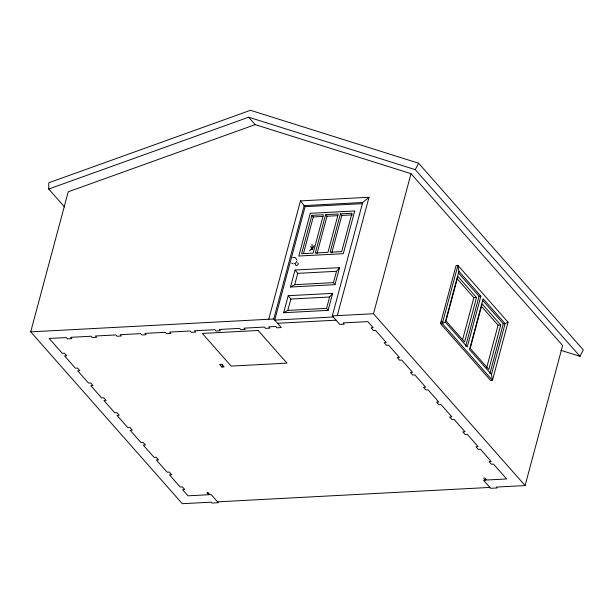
<?xml version="1.0" encoding="UTF-8"?>
<svg xmlns="http://www.w3.org/2000/svg" width="614" height="614" viewBox="0 0 614 614"><rect width="100%" height="100%" fill="white"/><g stroke="black" fill="none" stroke-linecap="round" stroke-linejoin="round"><path stroke-width="0.92" d="M312.81 249.553L311.175 249.161M64.554 206.987L48.713 189.035L48.798 182.772L250.489 110.297L418.579 163.209L583.3 349.903L579.984 356.335L560.858 350.318M311.935 244.073L312.265 246.367L311.774 248.524L310.653 246.521M314.076 245.485L312.265 249.438M30.7 331.859L273.76 318.996L281.304 327.554L276.929 327.784L275.778 326.471L268.763 326.84L269.922 328.152L265.555 328.383L264.396 327.07L244.004 328.152L245.163 329.465L240.788 329.695L239.637 328.383L219.244 329.465L220.395 330.769L216.028 331.007L214.869 329.695L194.477 330.769L195.636 332.082L191.269 332.312L190.11 331.007L169.717 332.082L170.876 333.394L166.509 333.625L165.35 332.312L144.958 333.394L146.117 334.707L141.742 334.937L140.583 333.625L120.198 334.707L121.349 336.012L116.982 336.249L115.823 334.937L95.431 336.012L96.59 337.324L92.223 337.554L91.064 336.242L70.671 337.324L71.83 338.636L67.456 338.867L66.304 337.554L49.151 338.46L62.267 353.326L64.447 353.211L66.765 355.828L64.577 355.943L75.376 368.185L77.564 368.07L79.874 370.687L77.686 370.81L88.485 383.044L90.672 382.929L92.983 385.554L90.803 385.669L101.594 397.903L103.781 397.788L106.099 400.412L103.912 400.528L114.711 412.761L116.89 412.646L119.208 415.271L117.021 415.386L127.819 427.628L130.007 427.513L132.317 430.13L130.13 430.245L140.928 442.487L143.116 442.372L145.426 444.989L143.246 445.104L154.045 457.346L156.225 457.23L158.542 459.855L156.355 459.97L167.154 472.204L169.334 472.089L171.651 474.714L169.464 474.829L180.263 487.063L182.45 486.948L184.76 489.573L182.573 489.688L187.984 495.82L211.17 494.592L218.331 502.705L211.845 503.05L211.07 502.175L182.312 503.703L30.7 331.859L68.223 191.806L255.194 124.627L411.019 173.67L562.631 345.505L525.1 485.559L496.342 487.079L497.11 487.953L490.624 488.299L483.464 480.186L506.65 478.958L493.533 464.1L491.353 464.215L489.036 461.59L491.223 461.475L480.424 449.233L478.237 449.348L475.927 446.731L478.114 446.616L467.315 434.374L465.128 434.489L462.818 431.872L464.998 431.749L454.206 419.515L452.019 419.631L449.701 417.006L451.889 416.891L441.09 404.657L438.91 404.772L436.592 402.147L438.78 402.032L427.981 389.798L425.794 389.913L423.483 387.288L425.671 387.173L414.872 374.931L412.685 375.047L410.375 372.429L412.554 372.314L401.763 360.073L399.576 360.188L397.258 357.571L399.445 357.455L388.647 345.214L386.467 345.329L384.149 342.704L386.336 342.589L375.538 330.355L373.35 330.47L371.04 327.845L373.228 327.73L367.817 321.598L343.049 322.91L344.208 324.223L339.841 324.453L332.297 315.903L362.682 202.497L369.014 197.263L300.476 200.885L268.755 319.265M221.907 367.049L219.597 364.424L221.784 364.309L224.095 366.926L221.907 367.049L222.621 364.394M273.76 318.996L304.145 205.598L300.476 200.885M362.682 202.497L304.145 205.598L305.104 206.688L274.719 320.094L333.256 316.993M283.63 312.726L288.189 295.71L332.658 293.362L328.099 310.369L283.63 312.726L287.82 310.392L326.579 308.343L328.099 310.369M290.514 287.022L295.073 270.007L339.542 267.658L334.983 284.673L290.514 287.022L294.705 284.689L333.471 282.64L334.983 284.673M311.874 215.361L301.589 253.736L313.132 253.129L323.417 214.754L311.874 215.361L313.27 216.957L323.041 216.435M287.82 310.392L290.859 299.056L288.189 295.71M294.705 284.689L297.744 273.353L295.073 270.007M303.485 253.505L313.27 216.957M325.604 214.639L315.32 253.014L327.96 252.339L338.237 213.971L325.604 214.639L327.009 216.228L337.838 215.652M316.97 253.689L327.009 216.228M340.425 213.856L330.14 252.224L341.691 251.617L351.968 213.242L340.425 213.856L341.829 215.445L352.49 214.877M331.79 252.907L341.829 215.445M326.579 308.343L329.618 296.999L332.658 293.362M333.471 282.64L336.51 271.304L339.542 267.658M337.293 315.634L369.014 197.263M525.1 485.559L373.489 313.723L411.019 173.67M440.507 323.639L456.095 265.471L457.921 265.371L508.047 322.189L492.459 380.365L490.64 380.457L440.507 323.639L442.333 323.547L445.273 322.089L458.888 271.265L457.921 265.371L442.333 323.547L492.459 380.365L491.484 374.471L505.107 323.647L508.047 322.189M462.657 339.435L473.847 297.667L457.1 278.687M476.51 297.529L464.591 342.013L445.987 320.93L457.906 276.438L476.51 297.529L473.847 297.667M465.681 346.173L479.05 296.27L458.328 272.785M458.888 271.265L480.869 296.178L467.254 347.002L445.273 322.089M486.649 367.809L498.084 325.136L481.338 306.163M500.748 324.998L488.828 369.49L470.224 348.399L482.144 303.907L500.748 324.998L498.084 325.136M489.918 373.642L503.288 323.739L482.566 300.254M579.984 356.335L415.264 169.641L418.579 163.209M309.571 250.888L312.779 247.434M48.713 189.035L248.639 117.197L415.264 169.641M292.648 257.412L295.365 257.642L296.992 260.144M305.104 206.688L362.697 203.641M297.744 273.353L336.51 271.304M290.859 299.056L329.618 296.999M479.05 296.27L480.869 296.178M332.297 315.903L373.489 313.723M277.528 323.271L336.065 320.178M440.944 322.012L442.763 321.913M503.288 323.739L505.107 323.647L483.126 298.734L469.51 349.558L491.484 374.471M217.556 501.838L489.857 487.424M293.2 263.843L291.627 263.107M248.639 117.197L255.194 124.627M483.425 478.129L484.738 477.999L485.897 479.311A0.844 0.391 15 0 1 485.559 479.787A0.844 0.391 15 0 1 484.438 479.388L485.505 479.734L485.804 479.311M208.384 492.628L207.018 492.697L208.177 494.009A0.844 0.391 15 0 0 209.29 494.408L209.627 493.932A0.844 0.391 15 0 1 209.29 494.408L207.156 492.75M297.575 262.846A1.543 1.121 -41.4 0 1 298.135 264.296A1.543 1.121 -41.4 0 1 296.424 265.455A1.543 1.121 -41.4 0 1 295.564 264.212M296.393 261.357A1.543 1.121 -41.4 0 1 295.756 262.961M295.426 263.183A1.543 1.121 -41.4 0 1 294.382 263.368M310.27 213.311L298.818 256.023L343.295 253.674L354.738 210.955L310.27 213.311M258.141 330.478L202.328 333.425L231.156 366.097L286.961 363.143L258.141 330.478"/></g></svg>
